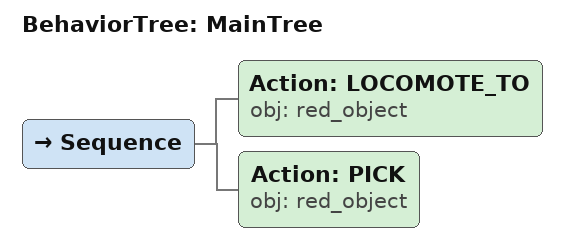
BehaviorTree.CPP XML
<root main_tree_to_execute="MainTree">
  <BehaviorTree ID="MainTree">
    <Sequence>
      <!-- Locomote to red_object -->
      <Action ID="LOCOMOTE_TO" obj="red_object" />
      <!-- Pick red_object -->
      <Action ID="PICK" obj="red_object" />
    </Sequence>
  </BehaviorTree>
</root>
